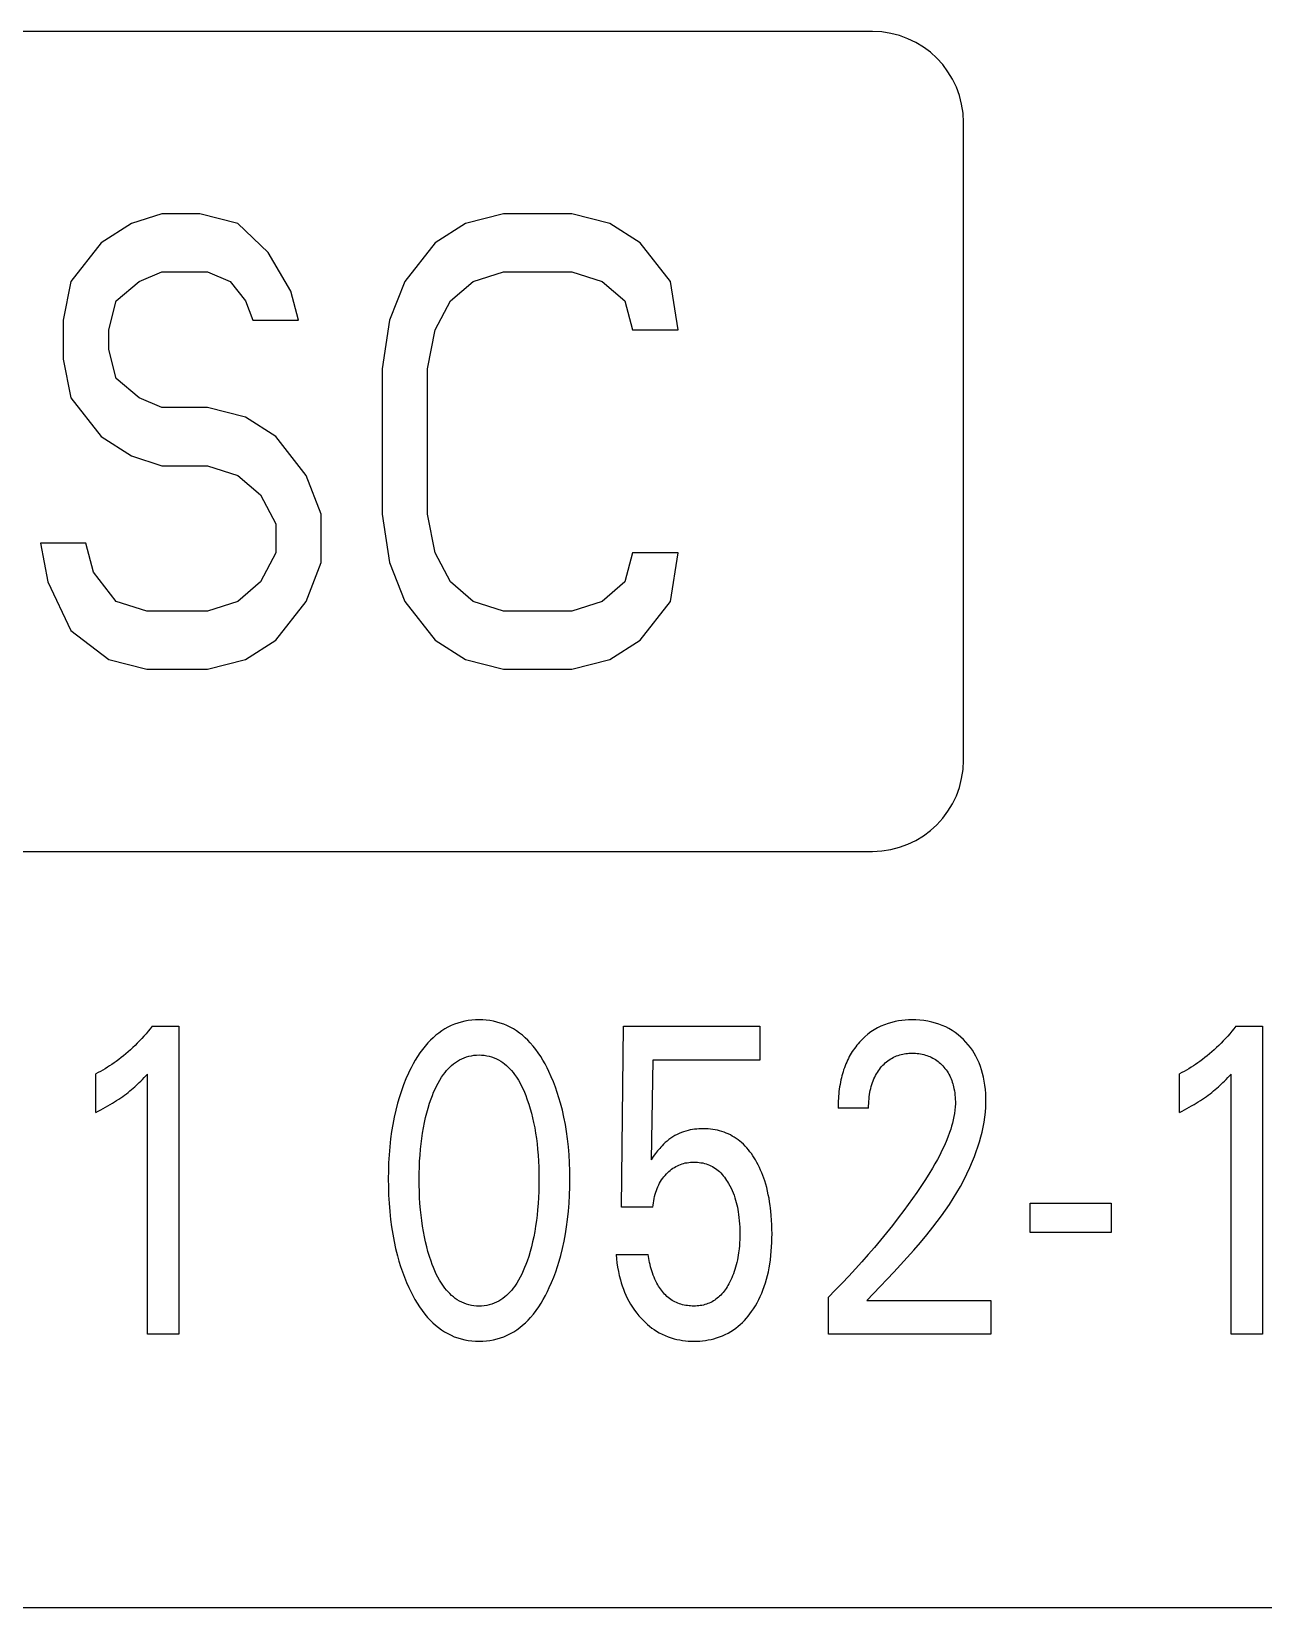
# Model space of a CAD drawing. Extents: x 0 to 420, y 0 to 297.
# Drawn here: x 186.53 to 193.29, y 186.17 to 194.82 of the extents above; entities that cross this region are included whole.
import ezdxf

# ---------------------------------------------------------------- set-up
doc = ezdxf.new("R2010")
doc.units = 0
doc.header["$LTSCALE"] = 23.1
doc.layers.add('10000_FRONT', color=7, linetype='CONTINUOUS')

msp = doc.modelspace()

# ---------------------------------------------------------------- linework, layer by layer
at = {"layer": '10000_FRONT', "color": 7, "linetype": 'CONTINUOUS'}
for p, q in [((191.1476, 194.8227), (183.6476, 194.8227)), ((191.6476, 190.8227), (191.6476, 194.3227)), ((187.0809, 193.7695), (186.9143, 193.6631)), ((187.2476, 193.8227), (187.0809, 193.7695)), ((187.4559, 193.8227), (187.2476, 193.8227)), ((187.6643, 193.7695), (187.4559, 193.8227)), ((187.8309, 193.6099), (187.6643, 193.7695)), ((188.9143, 193.7695), (188.7476, 193.6631)), ((189.1226, 193.8227), (188.9143, 193.7695)), ((189.4976, 193.8227), (189.1226, 193.8227)), ((189.7059, 193.7695), (189.4976, 193.8227)), ((189.8726, 193.6631), (189.7059, 193.7695)), ((186.9143, 193.6631), (186.7476, 193.4503)), ((187.9559, 193.3971), (187.8309, 193.6099)), ((188.7476, 193.6631), (188.5809, 193.4503)), ((190.0393, 193.4503), (189.8726, 193.6631)), ((187.1226, 193.4503), (187.2476, 193.5035)), ((187.2476, 193.5035), (187.4976, 193.5035)), ((187.4976, 193.5035), (187.6226, 193.4503)), ((188.9559, 193.4503), (189.1226, 193.5035)), ((189.1226, 193.5035), (189.4976, 193.5035)), ((189.4976, 193.5035), (189.6643, 193.4503)), ((186.7476, 193.4503), (186.7059, 193.2376)), ((186.9976, 193.3439), (187.1226, 193.4503)), ((187.6226, 193.4503), (187.7059, 193.3439)), ((188.5809, 193.4503), (188.4976, 193.2376)), ((188.8309, 193.3439), (188.9559, 193.4503)), ((189.6643, 193.4503), (189.7893, 193.3439)), ((190.0809, 193.1844), (190.0393, 193.4503)), ((186.9559, 193.1844), (186.9976, 193.3439)), ((187.7059, 193.3439), (187.7476, 193.2376)), ((187.9976, 193.2376), (187.9559, 193.3971)), ((188.7476, 193.1844), (188.8309, 193.3439)), ((189.7893, 193.3439), (189.8309, 193.1844)), ((186.7059, 193.2376), (186.7059, 193.0248)), ((186.9559, 193.078), (186.9559, 193.1844)), ((187.7476, 193.2376), (187.9976, 193.2376)), ((188.4976, 193.2376), (188.4559, 192.9716)), ((188.7059, 192.9716), (188.7476, 193.1844)), ((189.8309, 193.1844), (190.0809, 193.1844)), ((186.9976, 192.9184), (186.9559, 193.078)), ((186.7059, 193.0248), (186.7476, 192.812)), ((187.1226, 192.812), (186.9976, 192.9184)), ((188.4559, 192.9716), (188.4559, 192.1737)), ((188.7059, 192.1737), (188.7059, 192.9716)), ((186.7476, 192.812), (186.9143, 192.5993)), ((187.2476, 192.7588), (187.1226, 192.812)), ((187.4976, 192.7588), (187.2476, 192.7588)), ((187.7059, 192.7056), (187.4976, 192.7588)), ((187.8726, 192.5993), (187.7059, 192.7056)), ((186.9143, 192.5993), (187.0809, 192.4929)), ((188.0393, 192.3865), (187.8726, 192.5993)), ((187.0809, 192.4929), (187.2476, 192.4397)), ((187.2476, 192.4397), (187.4976, 192.4397)), ((187.4976, 192.4397), (187.6643, 192.3865)), ((187.6643, 192.3865), (187.7893, 192.2801)), ((188.1226, 192.1737), (188.0393, 192.3865)), ((187.7893, 192.2801), (187.8726, 192.1205)), ((187.8726, 192.1205), (187.8726, 191.961)), ((188.1226, 191.9078), (188.1226, 192.1737)), ((188.4559, 192.1737), (188.4976, 191.9078)), ((188.7476, 191.961), (188.7059, 192.1737)), ((186.5809, 192.0142), (186.6226, 191.8014)), ((186.8309, 192.0142), (186.5809, 192.0142)), ((186.8726, 191.8546), (186.8309, 192.0142)), ((187.8726, 191.961), (187.7893, 191.8014)), ((188.8309, 191.8014), (188.7476, 191.961)), ((189.8309, 191.961), (189.7893, 191.8014)), ((190.0809, 191.961), (189.8309, 191.961)), ((190.0393, 191.695), (190.0809, 191.961)), ((188.0393, 191.695), (188.1226, 191.9078)), ((188.4976, 191.9078), (188.5809, 191.695)), ((186.6226, 191.8014), (186.7476, 191.5354)), ((186.9976, 191.695), (186.8726, 191.8546)), ((187.7893, 191.8014), (187.6643, 191.695)), ((188.9559, 191.695), (188.8309, 191.8014)), ((189.7893, 191.8014), (189.6643, 191.695)), ((187.1643, 191.6418), (186.9976, 191.695)), ((187.6643, 191.695), (187.4976, 191.6418)), ((187.8726, 191.4822), (188.0393, 191.695)), ((188.5809, 191.695), (188.7476, 191.4822)), ((189.1226, 191.6418), (188.9559, 191.695)), ((189.6643, 191.695), (189.4976, 191.6418)), ((189.8726, 191.4822), (190.0393, 191.695)), ((187.4976, 191.6418), (187.1643, 191.6418)), ((189.4976, 191.6418), (189.1226, 191.6418)), ((186.7476, 191.5354), (186.9559, 191.3759)), ((187.7059, 191.3759), (187.8726, 191.4822)), ((188.7476, 191.4822), (188.9143, 191.3759)), ((189.7059, 191.3759), (189.8726, 191.4822)), ((186.9559, 191.3759), (187.1643, 191.3227)), ((187.4976, 191.3227), (187.7059, 191.3759)), ((188.9143, 191.3759), (189.1226, 191.3227)), ((189.4976, 191.3227), (189.7059, 191.3759)), ((187.1643, 191.3227), (187.4976, 191.3227)), ((189.1226, 191.3227), (189.4976, 191.3227)), ((183.6476, 190.3227), (191.1476, 190.3227)), ((187.1838, 189.3492), (187.1725, 189.3355)), ((187.1948, 189.363), (187.1838, 189.3492)), ((187.1948, 189.363), (187.3413, 189.363)), ((187.3413, 189.363), (187.3413, 187.6727)), ((188.8178, 189.3576), (188.8003, 189.3479)), ((188.8357, 189.3664), (188.8178, 189.3576)), ((188.8538, 189.3739), (188.8357, 189.3664)), ((188.8723, 189.3804), (188.8538, 189.3739)), ((188.8911, 189.3858), (188.8723, 189.3804)), ((188.9102, 189.3902), (188.8911, 189.3858)), ((188.9296, 189.3936), (188.9102, 189.3902)), ((188.9492, 189.396), (188.9296, 189.3936)), ((188.9689, 189.3975), (188.9492, 189.396)), ((188.9886, 189.398), (188.9689, 189.3975)), ((189.0084, 189.3975), (188.9886, 189.398)), ((189.0281, 189.3961), (189.0084, 189.3975)), ((189.0477, 189.3936), (189.0281, 189.3961)), ((189.0672, 189.3902), (189.0477, 189.3936)), ((189.0864, 189.3858), (189.0672, 189.3902)), ((189.1053, 189.3804), (189.0864, 189.3858)), ((189.1238, 189.3739), (189.1053, 189.3804)), ((189.1419, 189.3664), (189.1238, 189.3739)), ((189.1599, 189.3576), (189.1419, 189.3664)), ((189.1773, 189.3479), (189.1599, 189.3576)), ((189.7697, 188.3691), (189.7807, 189.363)), ((189.7807, 189.363), (190.5288, 189.363)), ((190.5288, 189.363), (190.5288, 189.1775)), ((191.1754, 189.3538), (191.1572, 189.3434)), ((191.1942, 189.3631), (191.1754, 189.3538)), ((191.2135, 189.3713), (191.1942, 189.3631)), ((191.2332, 189.3784), (191.2135, 189.3713)), ((191.2533, 189.3843), (191.2332, 189.3784)), ((191.2716, 189.3886), (191.2533, 189.3843)), ((191.29, 189.3921), (191.2716, 189.3886)), ((191.3086, 189.3947), (191.29, 189.3921)), ((191.3272, 189.3965), (191.3086, 189.3947)), ((191.346, 189.3976), (191.3272, 189.3965)), ((191.3648, 189.398), (191.346, 189.3976)), ((191.3867, 189.3976), (191.3648, 189.398)), ((191.4086, 189.3962), (191.3867, 189.3976)), ((191.4304, 189.3939), (191.4086, 189.3962)), ((191.4521, 189.3904), (191.4304, 189.3939)), ((191.4735, 189.3859), (191.4521, 189.3904)), ((191.4931, 189.3807), (191.4735, 189.3859)), ((191.5124, 189.3745), (191.4931, 189.3807)), ((191.5313, 189.3673), (191.5124, 189.3745)), ((191.5498, 189.3591), (191.5313, 189.3673)), ((191.5678, 189.3498), (191.5498, 189.3591)), ((191.5851, 189.3396), (191.5678, 189.3498)), ((193.1319, 189.3492), (193.1207, 189.3355)), ((193.143, 189.363), (193.1319, 189.3492)), ((193.143, 189.363), (193.2895, 189.363)), ((193.2895, 189.363), (193.2895, 187.6727)), ((187.1128, 189.2699), (187.1002, 189.2574)), ((187.1252, 189.2826), (187.1128, 189.2699)), ((187.1374, 189.2955), (187.1252, 189.2826)), ((187.1493, 189.3087), (187.1374, 189.2955)), ((187.161, 189.322), (187.1493, 189.3087)), ((187.1725, 189.3355), (187.161, 189.322)), ((188.7078, 189.2716), (188.6922, 189.2538)), ((188.7217, 189.2861), (188.7078, 189.2716)), ((188.7362, 189.2999), (188.7217, 189.2861)), ((188.7514, 189.3131), (188.7362, 189.2999)), ((188.7671, 189.3255), (188.7514, 189.3131)), ((188.7834, 189.3371), (188.7671, 189.3255)), ((188.8003, 189.3479), (188.7834, 189.3371)), ((189.1942, 189.3372), (189.1773, 189.3479)), ((189.2105, 189.3255), (189.1942, 189.3372)), ((189.2263, 189.3131), (189.2105, 189.3255)), ((189.2414, 189.2999), (189.2263, 189.3131)), ((189.2559, 189.2861), (189.2414, 189.2999)), ((189.2698, 189.2716), (189.2559, 189.2861)), ((189.2854, 189.2538), (189.2698, 189.2716)), ((191.0693, 189.267), (191.0624, 189.2587)), ((191.0763, 189.2751), (191.0693, 189.267)), ((191.0835, 189.2829), (191.0763, 189.2751)), ((191.0909, 189.2905), (191.0835, 189.2829)), ((191.1063, 189.3052), (191.0909, 189.2905)), ((191.1225, 189.3189), (191.1063, 189.3052)), ((191.1395, 189.3317), (191.1225, 189.3189)), ((191.1572, 189.3434), (191.1395, 189.3317)), ((191.6017, 189.3284), (191.5851, 189.3396)), ((191.6177, 189.3163), (191.6017, 189.3284)), ((191.6331, 189.3033), (191.6177, 189.3163)), ((191.6477, 189.2895), (191.6331, 189.3033)), ((191.6609, 189.2757), (191.6477, 189.2895)), ((191.6734, 189.2613), (191.6609, 189.2757)), ((193.061, 189.2699), (193.0484, 189.2574)), ((193.0734, 189.2826), (193.061, 189.2699)), ((193.0855, 189.2955), (193.0734, 189.2826)), ((193.0975, 189.3087), (193.0855, 189.2955)), ((193.1092, 189.322), (193.0975, 189.3087)), ((193.1207, 189.3355), (193.1092, 189.322)), ((187.0106, 189.1803), (186.997, 189.1703)), ((187.024, 189.1906), (187.0106, 189.1803)), ((187.0372, 189.2012), (187.024, 189.1906)), ((187.0502, 189.212), (187.0372, 189.2012)), ((187.063, 189.223), (187.0502, 189.212)), ((187.0756, 189.2342), (187.063, 189.223)), ((187.088, 189.2457), (187.0756, 189.2342)), ((187.1002, 189.2574), (187.088, 189.2457)), ((188.6381, 189.1764), (188.6264, 189.1558)), ((188.6505, 189.1965), (188.6381, 189.1764)), ((188.6636, 189.2162), (188.6505, 189.1965)), ((188.6775, 189.2353), (188.6636, 189.2162)), ((188.6922, 189.2538), (188.6775, 189.2353)), ((188.8699, 189.1719), (188.8813, 189.1786)), ((188.8813, 189.1786), (188.8937, 189.1848)), ((188.8937, 189.1848), (188.9065, 189.1902)), ((188.9065, 189.1902), (188.9196, 189.1947)), ((188.9196, 189.1947), (188.9331, 189.1985)), ((188.9331, 189.1985), (188.9468, 189.2014)), ((188.9468, 189.2014), (188.9606, 189.2035)), ((188.9606, 189.2035), (188.9746, 189.2048)), ((188.9746, 189.2048), (188.9886, 189.2052)), ((188.9886, 189.2052), (189.0026, 189.2048)), ((189.0026, 189.2048), (189.0166, 189.2035)), ((189.0166, 189.2035), (189.0305, 189.2014)), ((189.0305, 189.2014), (189.0441, 189.1985)), ((189.0441, 189.1985), (189.0576, 189.1947)), ((189.0576, 189.1947), (189.0707, 189.1902)), ((189.0707, 189.1902), (189.0835, 189.1848)), ((189.0835, 189.1848), (189.0959, 189.1786)), ((189.0959, 189.1786), (189.1073, 189.1719)), ((189.3001, 189.2353), (189.2854, 189.2538)), ((189.3139, 189.2162), (189.3001, 189.2353)), ((189.3269, 189.1965), (189.3139, 189.2162)), ((189.3393, 189.1764), (189.3269, 189.1965)), ((189.3509, 189.1558), (189.3393, 189.1764)), ((189.9427, 189.1775), (189.9327, 188.6305)), ((190.5288, 189.1775), (189.9427, 189.1775)), ((191.0112, 189.1771), (191.0064, 189.1666)), ((191.016, 189.1867), (191.0112, 189.1771)), ((191.0209, 189.1962), (191.016, 189.1867)), ((191.0262, 189.2055), (191.0209, 189.1962)), ((191.0316, 189.2148), (191.0262, 189.2055)), ((191.0373, 189.2239), (191.0316, 189.2148)), ((191.0433, 189.2328), (191.0373, 189.2239)), ((191.0494, 189.2416), (191.0433, 189.2328)), ((191.0558, 189.2502), (191.0494, 189.2416)), ((191.0624, 189.2587), (191.0558, 189.2502)), ((191.2327, 189.1735), (191.2404, 189.179)), ((191.2404, 189.179), (191.2481, 189.1839)), ((191.2481, 189.1839), (191.256, 189.1885)), ((191.256, 189.1885), (191.264, 189.1927)), ((191.264, 189.1927), (191.2723, 189.1965)), ((191.2723, 189.1965), (191.2807, 189.2)), ((191.2807, 189.2), (191.2893, 189.2031)), ((191.2893, 189.2031), (191.298, 189.2059)), ((191.298, 189.2059), (191.3061, 189.208)), ((191.3061, 189.208), (191.3144, 189.2099)), ((191.3144, 189.2099), (191.3227, 189.2114)), ((191.3227, 189.2114), (191.331, 189.2127)), ((191.331, 189.2127), (191.3394, 189.2136)), ((191.3394, 189.2136), (191.3478, 189.2143)), ((191.3478, 189.2143), (191.3563, 189.2147)), ((191.3563, 189.2147), (191.3648, 189.2148)), ((191.3648, 189.2148), (191.3742, 189.2147)), ((191.3742, 189.2147), (191.3835, 189.2143)), ((191.3835, 189.2143), (191.3929, 189.2136)), ((191.3929, 189.2136), (191.4022, 189.2125)), ((191.4022, 189.2125), (191.4115, 189.2111)), ((191.4115, 189.2111), (191.4207, 189.2093)), ((191.4207, 189.2093), (191.4299, 189.2072)), ((191.4299, 189.2072), (191.4382, 189.2049)), ((191.4382, 189.2049), (191.4465, 189.2023)), ((191.4465, 189.2023), (191.4547, 189.1993)), ((191.4547, 189.1993), (191.4628, 189.1961)), ((191.4628, 189.1961), (191.4707, 189.1925)), ((191.4707, 189.1925), (191.4785, 189.1886)), ((191.4785, 189.1886), (191.486, 189.1843)), ((191.486, 189.1843), (191.4934, 189.1797)), ((191.4934, 189.1797), (191.5006, 189.1748)), ((191.6852, 189.2463), (191.6734, 189.2613)), ((191.6963, 189.2307), (191.6852, 189.2463)), ((191.7065, 189.2146), (191.6963, 189.2307)), ((191.7159, 189.198), (191.7065, 189.2146)), ((191.7249, 189.1799), (191.7159, 189.198)), ((191.733, 189.1613), (191.7249, 189.1799)), ((192.9588, 189.1803), (192.9452, 189.1703)), ((192.9721, 189.1906), (192.9588, 189.1803)), ((192.9853, 189.2012), (192.9721, 189.1906)), ((192.9983, 189.212), (192.9853, 189.2012)), ((193.0111, 189.223), (192.9983, 189.212)), ((193.0237, 189.2342), (193.0111, 189.223)), ((193.0361, 189.2457), (193.0237, 189.2342)), ((193.0484, 189.2574), (193.0361, 189.2457)), ((186.8983, 189.1083), (186.8853, 189.1016)), ((186.8853, 188.8895), (186.8853, 189.1016)), ((186.9111, 189.1153), (186.8983, 189.1083)), ((186.9238, 189.1225), (186.9111, 189.1153)), ((186.9363, 189.13), (186.9238, 189.1225)), ((186.9488, 189.1376), (186.9363, 189.13)), ((186.961, 189.1455), (186.9488, 189.1376)), ((186.9732, 189.1535), (186.961, 189.1455)), ((186.9852, 189.1618), (186.9732, 189.1535)), ((186.997, 189.1703), (186.9852, 189.1618)), ((187.1499, 189.0807), (187.1591, 189.0905)), ((187.1591, 189.0905), (187.1683, 189.1004)), ((187.1683, 187.6727), (187.1683, 189.1004)), ((188.6014, 189.1061), (188.5872, 189.074)), ((188.6049, 189.1136), (188.6014, 189.1061)), ((188.6154, 189.1349), (188.6049, 189.1136)), ((188.6264, 189.1558), (188.6154, 189.1349)), ((188.7829, 189.0832), (188.7937, 189.0986)), ((188.7937, 189.0986), (188.8018, 189.1092)), ((188.8018, 189.1092), (188.8103, 189.1195)), ((188.8103, 189.1195), (188.8192, 189.1294)), ((188.8192, 189.1294), (188.8285, 189.139)), ((188.8285, 189.139), (188.8382, 189.148)), ((188.8382, 189.148), (188.8483, 189.1566)), ((188.8483, 189.1566), (188.8589, 189.1645)), ((188.8589, 189.1645), (188.8699, 189.1719)), ((189.1073, 189.1719), (189.1183, 189.1645)), ((189.1183, 189.1645), (189.1289, 189.1566)), ((189.1289, 189.1566), (189.139, 189.148)), ((189.139, 189.148), (189.1487, 189.139)), ((189.1487, 189.139), (189.1581, 189.1294)), ((189.1581, 189.1294), (189.167, 189.1195)), ((189.167, 189.1195), (189.1755, 189.1092)), ((189.1755, 189.1092), (189.1835, 189.0986)), ((189.1835, 189.0986), (189.1943, 189.0832)), ((189.3619, 189.1348), (189.3509, 189.1558)), ((189.3723, 189.1136), (189.3619, 189.1348)), ((189.385, 189.0857), (189.3723, 189.1136)), ((190.9799, 189.0904), (190.9771, 189.0792)), ((190.9829, 189.1016), (190.9799, 189.0904)), ((190.9862, 189.1127), (190.9829, 189.1016)), ((190.9897, 189.1236), (190.9862, 189.1127)), ((190.9935, 189.1345), (190.9897, 189.1236)), ((190.9975, 189.1453), (190.9935, 189.1345)), ((191.0018, 189.156), (190.9975, 189.1453)), ((191.0064, 189.1666), (191.0018, 189.156)), ((191.16, 189.0829), (191.1645, 189.0919)), ((191.1645, 189.0919), (191.1694, 189.1008)), ((191.1694, 189.1008), (191.1746, 189.1094)), ((191.1746, 189.1094), (191.1801, 189.1179)), ((191.1801, 189.1179), (191.186, 189.1261)), ((191.186, 189.1261), (191.1922, 189.1341)), ((191.1922, 189.1341), (191.1982, 189.1414)), ((191.1982, 189.1414), (191.2046, 189.1484)), ((191.2046, 189.1484), (191.2112, 189.1551)), ((191.2112, 189.1551), (191.2181, 189.1615)), ((191.2181, 189.1615), (191.2253, 189.1677)), ((191.2253, 189.1677), (191.2327, 189.1735)), ((191.5006, 189.1748), (191.5076, 189.1696)), ((191.5076, 189.1696), (191.5143, 189.1642)), ((191.5143, 189.1642), (191.5209, 189.1584)), ((191.5209, 189.1584), (191.5272, 189.1524)), ((191.5272, 189.1524), (191.5332, 189.1462)), ((191.5332, 189.1462), (191.5397, 189.1389)), ((191.5397, 189.1389), (191.5459, 189.1314)), ((191.5459, 189.1314), (191.5518, 189.1236)), ((191.5518, 189.1236), (191.5573, 189.1156)), ((191.5573, 189.1156), (191.5625, 189.1074)), ((191.5625, 189.1074), (191.5674, 189.099)), ((191.5674, 189.099), (191.5719, 189.0903)), ((191.5719, 189.0903), (191.5758, 189.082)), ((191.7402, 189.1424), (191.733, 189.1613)), ((191.7465, 189.1231), (191.7402, 189.1424)), ((191.752, 189.1036), (191.7465, 189.1231)), ((191.7568, 189.0839), (191.752, 189.1036)), ((192.8464, 189.1083), (192.8335, 189.1016)), ((192.8335, 188.8895), (192.8335, 189.1016)), ((192.8593, 189.1153), (192.8464, 189.1083)), ((192.8719, 189.1225), (192.8593, 189.1153)), ((192.8845, 189.13), (192.8719, 189.1225)), ((192.8969, 189.1376), (192.8845, 189.13)), ((192.9092, 189.1455), (192.8969, 189.1376)), ((192.9213, 189.1535), (192.9092, 189.1455)), ((192.9333, 189.1618), (192.9213, 189.1535)), ((192.9452, 189.1703), (192.9333, 189.1618)), ((193.098, 189.0807), (193.1072, 189.0905)), ((193.1072, 189.0905), (193.1164, 189.1004)), ((193.1164, 187.6727), (193.1164, 189.1004)), ((187.0623, 188.9999), (187.0718, 189.0075)), ((187.0718, 189.0075), (187.0812, 189.0153)), ((187.0812, 189.0153), (187.0904, 189.0233)), ((187.0904, 189.0233), (187.0986, 189.0305)), ((187.0986, 189.0305), (187.1066, 189.0378)), ((187.1066, 189.0378), (187.1146, 189.0452)), ((187.1146, 189.0452), (187.1233, 189.0537)), ((187.1233, 189.0537), (187.132, 189.0622)), ((187.132, 189.0622), (187.1405, 189.0709)), ((187.1405, 189.0709), (187.1499, 189.0807)), ((188.5621, 189.0083), (188.5512, 188.9749)), ((188.5741, 189.0413), (188.5621, 189.0083)), ((188.5872, 189.074), (188.5741, 189.0413)), ((188.7394, 189.0004), (188.7469, 189.0175)), ((188.7469, 189.0175), (188.7549, 189.0345)), ((188.7549, 189.0345), (188.7636, 189.0511)), ((188.7636, 189.0511), (188.7729, 189.0673)), ((188.7729, 189.0673), (188.7829, 189.0832)), ((189.1943, 189.0832), (189.2043, 189.0673)), ((189.2043, 189.0673), (189.2136, 189.0511)), ((189.2136, 189.0511), (189.2223, 189.0345)), ((189.2223, 189.0345), (189.2303, 189.0175)), ((189.2303, 189.0175), (189.2378, 189.0004)), ((189.3968, 189.0574), (189.385, 189.0857)), ((189.4078, 189.0287), (189.3968, 189.0574)), ((189.418, 188.9998), (189.4078, 189.0287)), ((190.9641, 189.0047), (190.9627, 188.9917)), ((190.9657, 189.0177), (190.9641, 189.0047)), ((190.9676, 189.0307), (190.9657, 189.0177)), ((190.9697, 189.0437), (190.9676, 189.0307)), ((190.9721, 189.0566), (190.9697, 189.0437)), ((190.9745, 189.0679), (190.9721, 189.0566)), ((190.9771, 189.0792), (190.9745, 189.0679)), ((191.134, 189.0002), (191.1361, 189.011)), ((191.1361, 189.011), (191.1385, 189.0218)), ((191.1385, 189.0218), (191.1412, 189.0324)), ((191.1412, 189.0324), (191.1443, 189.0429)), ((191.1443, 189.0429), (191.1478, 189.0533)), ((191.1478, 189.0533), (191.1516, 189.0636)), ((191.1516, 189.0636), (191.1558, 189.0737)), ((191.1558, 189.0737), (191.16, 189.0829)), ((191.5758, 189.082), (191.5794, 189.0736)), ((191.5794, 189.0736), (191.5827, 189.0651)), ((191.5827, 189.0651), (191.5857, 189.0564)), ((191.5857, 189.0564), (191.5884, 189.0476)), ((191.5884, 189.0476), (191.5909, 189.0388)), ((191.5909, 189.0388), (191.5931, 189.0298)), ((191.5931, 189.0298), (191.5951, 189.0209)), ((191.5951, 189.0209), (191.5973, 189.0091)), ((191.5973, 189.0091), (191.5992, 188.9973)), ((191.7612, 189.0614), (191.7568, 189.0839)), ((191.7648, 189.0388), (191.7612, 189.0614)), ((191.7675, 189.016), (191.7648, 189.0388)), ((191.7693, 188.9932), (191.7675, 189.016)), ((193.0104, 188.9999), (193.0199, 189.0075)), ((193.0199, 189.0075), (193.0293, 189.0153)), ((193.0293, 189.0153), (193.0386, 189.0233)), ((193.0386, 189.0233), (193.0467, 189.0305)), ((193.0467, 189.0305), (193.0548, 189.0378)), ((193.0548, 189.0378), (193.0627, 189.0452)), ((193.0627, 189.0452), (193.0715, 189.0537)), ((193.0715, 189.0537), (193.0801, 189.0622)), ((193.0801, 189.0622), (193.0886, 189.0709)), ((193.0886, 189.0709), (193.098, 189.0807)), ((186.9253, 188.9108), (186.9385, 188.9182)), ((186.9385, 188.9182), (186.9517, 188.9257)), ((186.9517, 188.9257), (186.9647, 188.9333)), ((186.9647, 188.9333), (186.9763, 188.9403)), ((186.9763, 188.9403), (186.9879, 188.9475)), ((186.9879, 188.9475), (186.9994, 188.9549)), ((186.9994, 188.9549), (187.0107, 188.9624)), ((187.0107, 188.9624), (187.0219, 188.97)), ((187.0219, 188.97), (187.0331, 188.9779)), ((187.0331, 188.9779), (187.0429, 188.9851)), ((187.0429, 188.9851), (187.0527, 188.9924)), ((187.0527, 188.9924), (187.0623, 188.9999)), ((188.5414, 188.9412), (188.5314, 188.9025)), ((188.5512, 188.9749), (188.5414, 188.9412)), ((188.709, 188.914), (188.717, 188.9399)), ((188.717, 188.9399), (188.7258, 188.9654)), ((188.7258, 188.9654), (188.7324, 188.983)), ((188.7324, 188.983), (188.7394, 189.0004)), ((189.2378, 189.0004), (189.2448, 188.983)), ((189.2448, 188.983), (189.2514, 188.9654)), ((189.2514, 188.9654), (189.2535, 188.9596)), ((189.2535, 188.9596), (189.2617, 188.9351)), ((189.2617, 188.9351), (189.2693, 188.9105)), ((189.4273, 188.9706), (189.418, 188.9998)), ((189.4359, 188.9412), (189.4273, 188.9706)), ((189.4459, 188.9025), (189.4359, 188.9412)), ((190.9592, 188.9266), (190.9591, 188.9136)), ((190.9595, 188.9395), (190.9592, 188.9266)), ((190.96, 188.9526), (190.9595, 188.9395)), ((190.9607, 188.9656), (190.96, 188.9526)), ((190.9616, 188.9786), (190.9607, 188.9656)), ((190.9627, 188.9917), (190.9616, 188.9786)), ((191.1267, 188.9136), (191.1268, 188.926)), ((191.1268, 188.926), (191.1272, 188.9383)), ((191.1272, 188.9383), (191.1279, 188.9508)), ((191.1279, 188.9508), (191.1289, 188.9632)), ((191.1289, 188.9632), (191.1303, 188.9756)), ((191.1303, 188.9756), (191.1319, 188.9879)), ((191.1319, 188.9879), (191.134, 189.0002)), ((191.5992, 188.9973), (191.6007, 188.9854)), ((191.6021, 188.9199), (191.6005, 188.9021)), ((191.6007, 188.9854), (191.6018, 188.9735)), ((191.6018, 188.9735), (191.6025, 188.9616)), ((191.6028, 188.9377), (191.6021, 188.9199)), ((191.6025, 188.9616), (191.6029, 188.9497)), ((191.6029, 188.9497), (191.6028, 188.9377)), ((191.7676, 188.892), (191.7695, 188.9196)), ((191.7702, 188.9703), (191.7693, 188.9932)), ((191.7695, 188.9196), (191.7704, 188.9474)), ((191.7704, 188.9474), (191.7702, 188.9703)), ((192.8735, 188.9108), (192.8867, 188.9182)), ((192.8867, 188.9182), (192.8998, 188.9257)), ((192.8998, 188.9257), (192.9128, 188.9333)), ((192.9128, 188.9333), (192.9245, 188.9403)), ((192.9245, 188.9403), (192.936, 188.9475)), ((192.936, 188.9475), (192.9475, 188.9549)), ((192.9475, 188.9549), (192.9589, 188.9624)), ((192.9589, 188.9624), (192.9701, 188.97)), ((192.9701, 188.97), (192.9812, 188.9779)), ((192.9812, 188.9779), (192.9911, 188.9851)), ((192.9911, 188.9851), (193.0008, 188.9924)), ((193.0008, 188.9924), (193.0104, 188.9999)), ((186.8853, 188.8895), (186.8987, 188.8965)), ((186.8987, 188.8965), (186.9121, 188.9036)), ((186.9121, 188.9036), (186.9253, 188.9108)), ((188.5226, 188.8635), (188.515, 188.8243)), ((188.5314, 188.9025), (188.5226, 188.8635)), ((188.6834, 188.8062), (188.6892, 188.8355)), ((188.6892, 188.8355), (188.6951, 188.8618)), ((188.6951, 188.8618), (188.7017, 188.888)), ((188.7017, 188.888), (188.709, 188.914)), ((189.2693, 188.9105), (189.2762, 188.8856)), ((189.2762, 188.8856), (189.2824, 188.8606)), ((189.2824, 188.8606), (189.288, 188.8355)), ((189.288, 188.8355), (189.2938, 188.8062)), ((189.4546, 188.8635), (189.4459, 188.9025)), ((189.4622, 188.8243), (189.4546, 188.8635)), ((191.1267, 188.9136), (190.9591, 188.9136)), ((191.5873, 188.8316), (191.5825, 188.8143)), ((191.5915, 188.8491), (191.5873, 188.8316)), ((191.5952, 188.8667), (191.5915, 188.8491)), ((191.5982, 188.8843), (191.5952, 188.8667)), ((191.6005, 188.9021), (191.5982, 188.8843)), ((191.7555, 188.8094), (191.7605, 188.8368)), ((191.7605, 188.8368), (191.7645, 188.8643)), ((191.7645, 188.8643), (191.7676, 188.892)), ((192.8335, 188.8895), (192.8469, 188.8965)), ((192.8469, 188.8965), (192.8602, 188.9036)), ((192.8602, 188.9036), (192.8735, 188.9108)), ((188.5032, 188.7452), (188.4985, 188.7015)), ((188.5086, 188.7848), (188.5032, 188.7452)), ((188.515, 188.8243), (188.5086, 188.7848)), ((188.6703, 188.7177), (188.674, 188.7473)), ((188.674, 188.7473), (188.6783, 188.7768)), ((188.6783, 188.7768), (188.6834, 188.8062)), ((189.2938, 188.8062), (189.2989, 188.7768)), ((189.2989, 188.7768), (189.3032, 188.7473)), ((189.3032, 188.7473), (189.3069, 188.7177)), ((189.4686, 188.7848), (189.4622, 188.8243)), ((189.474, 188.7452), (189.4686, 188.7848)), ((189.4788, 188.7015), (189.474, 188.7452)), ((190.0416, 188.7484), (190.031, 188.7407)), ((190.0525, 188.7557), (190.0416, 188.7484)), ((190.0638, 188.7624), (190.0525, 188.7557)), ((190.0753, 188.7685), (190.0638, 188.7624)), ((190.0871, 188.7741), (190.0753, 188.7685)), ((190.0992, 188.7791), (190.0871, 188.7741)), ((190.1114, 188.7836), (190.0992, 188.7791)), ((190.1239, 188.7875), (190.1114, 188.7836)), ((190.1364, 188.7909), (190.1239, 188.7875)), ((190.1481, 188.7935), (190.1364, 188.7909)), ((190.1598, 188.7957), (190.1481, 188.7935)), ((190.1716, 188.7974), (190.1598, 188.7957)), ((190.1834, 188.7987), (190.1716, 188.7974)), ((190.1953, 188.7997), (190.1834, 188.7987)), ((190.2073, 188.8002), (190.1953, 188.7997)), ((190.2193, 188.8004), (190.2073, 188.8002)), ((190.2322, 188.8002), (190.2193, 188.8004)), ((190.2452, 188.7995), (190.2322, 188.8002)), ((190.2581, 188.7984), (190.2452, 188.7995)), ((190.271, 188.7968), (190.2581, 188.7984)), ((190.2838, 188.7947), (190.271, 188.7968)), ((190.2965, 188.7922), (190.2838, 188.7947)), ((190.309, 188.7891), (190.2965, 188.7922)), ((190.3215, 188.7855), (190.309, 188.7891)), ((190.3337, 188.7814), (190.3215, 188.7855)), ((190.3453, 188.7769), (190.3337, 188.7814)), ((190.3567, 188.7719), (190.3453, 188.7769)), ((190.3678, 188.7664), (190.3567, 188.7719)), ((190.3787, 188.7604), (190.3678, 188.7664)), ((190.3894, 188.754), (190.3787, 188.7604)), ((190.3998, 188.7472), (190.3894, 188.754)), ((190.4099, 188.74), (190.3998, 188.7472)), ((191.5621, 188.7545), (191.5519, 188.7294)), ((191.5715, 188.78), (191.5621, 188.7545)), ((191.5772, 188.7971), (191.5715, 188.78)), ((191.5825, 188.8143), (191.5772, 188.7971)), ((191.7352, 188.7282), (191.7428, 188.7551)), ((191.7428, 188.7551), (191.7496, 188.7822)), ((191.7496, 188.7822), (191.7555, 188.8094)), ((188.4949, 188.6576), (188.4924, 188.6137)), ((188.4985, 188.7015), (188.4949, 188.6576)), ((188.6645, 188.6552), (188.6672, 188.6881)), ((188.6672, 188.6881), (188.6703, 188.7177)), ((189.3069, 188.7177), (189.31, 188.6881)), ((189.31, 188.6881), (189.3127, 188.6552)), ((189.4823, 188.6576), (189.4788, 188.7015)), ((189.4848, 188.6137), (189.4823, 188.6576)), ((189.9574, 188.664), (189.9449, 188.6474)), ((189.9686, 188.6782), (189.9574, 188.664)), ((189.9803, 188.6921), (189.9686, 188.6782)), ((189.9871, 188.6998), (189.9803, 188.6921)), ((189.9941, 188.7074), (189.9871, 188.6998)), ((190.0013, 188.7148), (189.9941, 188.7074)), ((190.0108, 188.7239), (190.0013, 188.7148)), ((190.0207, 188.7325), (190.0108, 188.7239)), ((190.031, 188.7407), (190.0207, 188.7325)), ((190.4198, 188.7324), (190.4099, 188.74)), ((190.4293, 188.7243), (190.4198, 188.7324)), ((190.4393, 188.7151), (190.4293, 188.7243)), ((190.4489, 188.7055), (190.4393, 188.7151)), ((190.4582, 188.6955), (190.4489, 188.7055)), ((190.467, 188.6852), (190.4582, 188.6955)), ((190.4755, 188.6745), (190.467, 188.6852)), ((190.4836, 188.6636), (190.4755, 188.6745)), ((190.4914, 188.6524), (190.4836, 188.6636)), ((191.5293, 188.6801), (191.5171, 188.6559)), ((191.5409, 188.7046), (191.5293, 188.6801)), ((191.5519, 188.7294), (191.5409, 188.7046)), ((191.7081, 188.6488), (191.7178, 188.675)), ((191.7178, 188.675), (191.7269, 188.7015)), ((191.7269, 188.7015), (191.7352, 188.7282)), ((188.4924, 188.6137), (188.491, 188.5697)), ((188.6602, 188.5563), (188.661, 188.5893)), ((188.661, 188.5893), (188.6624, 188.6222)), ((188.6624, 188.6222), (188.6645, 188.6552)), ((189.3127, 188.6552), (189.3148, 188.6222)), ((189.3148, 188.6222), (189.3162, 188.5893)), ((189.3162, 188.5893), (189.3171, 188.5563)), ((189.4862, 188.5697), (189.4848, 188.6137)), ((189.9449, 188.6474), (189.9327, 188.6305)), ((190.0305, 188.5655), (190.0378, 188.5717)), ((190.0378, 188.5717), (190.0452, 188.5776)), ((190.0452, 188.5776), (190.053, 188.5832)), ((190.053, 188.5832), (190.061, 188.5883)), ((190.061, 188.5883), (190.0689, 188.5929)), ((190.0689, 188.5929), (190.077, 188.5971)), ((190.077, 188.5971), (190.0854, 188.601)), ((190.0854, 188.601), (190.0939, 188.6044)), ((190.0939, 188.6044), (190.1025, 188.6074)), ((190.1025, 188.6074), (190.1113, 188.61)), ((190.1113, 188.61), (190.1206, 188.6123)), ((190.1206, 188.6123), (190.1299, 188.6141)), ((190.1299, 188.6141), (190.1394, 188.6155)), ((190.1394, 188.6155), (190.1489, 188.6165)), ((190.1489, 188.6165), (190.1584, 188.6171)), ((190.1584, 188.6171), (190.168, 188.6172)), ((190.168, 188.6172), (190.1777, 188.6171)), ((190.1777, 188.6171), (190.1874, 188.6165)), ((190.1874, 188.6165), (190.1971, 188.6155)), ((190.1971, 188.6155), (190.2067, 188.6141)), ((190.2067, 188.6141), (190.2162, 188.6123)), ((190.2162, 188.6123), (190.2256, 188.61)), ((190.2256, 188.61), (190.2349, 188.6073)), ((190.2349, 188.6073), (190.2441, 188.6041)), ((190.2441, 188.6041), (190.2528, 188.6006)), ((190.2528, 188.6006), (190.2613, 188.5966)), ((190.2613, 188.5966), (190.2696, 188.5922)), ((190.2696, 188.5922), (190.2777, 188.5875)), ((190.2777, 188.5875), (190.2855, 188.5823)), ((190.2855, 188.5823), (190.2932, 188.5768)), ((190.2932, 188.5768), (190.3005, 188.5709)), ((190.3005, 188.5709), (190.3076, 188.5648)), ((190.4988, 188.6409), (190.4914, 188.6524)), ((190.5059, 188.6293), (190.4988, 188.6409)), ((190.5136, 188.6157), (190.5059, 188.6293)), ((190.5209, 188.6018), (190.5136, 188.6157)), ((190.5277, 188.5878), (190.5209, 188.6018)), ((190.5342, 188.5736), (190.5277, 188.5878)), ((190.5403, 188.5592), (190.5342, 188.5736)), ((191.4775, 188.5848), (191.4568, 188.5505)), ((191.4911, 188.6083), (191.4775, 188.5848)), ((191.5043, 188.632), (191.4911, 188.6083)), ((191.5171, 188.6559), (191.5043, 188.632)), ((191.666, 188.5524), (191.6824, 188.5873)), ((191.6824, 188.5873), (191.6977, 188.6229)), ((191.6977, 188.6229), (191.7081, 188.6488)), ((188.491, 188.5697), (188.4905, 188.5257)), ((188.4905, 188.5257), (188.4909, 188.4809)), ((188.6599, 188.5233), (188.6602, 188.5563)), ((188.6601, 188.4898), (188.6599, 188.5233)), ((188.661, 188.4563), (188.6601, 188.4898)), ((189.3171, 188.4898), (189.3163, 188.4563)), ((189.3171, 188.5563), (189.3173, 188.5233)), ((189.3173, 188.5233), (189.3171, 188.4898)), ((189.4867, 188.5257), (189.4862, 188.5697)), ((189.4863, 188.481), (189.4867, 188.5257)), ((189.9699, 188.4822), (189.9746, 188.4921)), ((189.9746, 188.4921), (189.9798, 188.5019)), ((189.9798, 188.5019), (189.985, 188.5109)), ((189.985, 188.5109), (189.9907, 188.5196)), ((189.9907, 188.5196), (189.9967, 188.5282)), ((189.9967, 188.5282), (190.0031, 188.5364)), ((190.0031, 188.5364), (190.0098, 188.5445)), ((190.0098, 188.5445), (190.0169, 188.5522)), ((190.0169, 188.5522), (190.0236, 188.559)), ((190.0236, 188.559), (190.0305, 188.5655)), ((190.3076, 188.5648), (190.3151, 188.5576)), ((190.3151, 188.5576), (190.3222, 188.55)), ((190.3222, 188.55), (190.329, 188.5421)), ((190.329, 188.5421), (190.3355, 188.534)), ((190.3355, 188.534), (190.3417, 188.5256)), ((190.3417, 188.5256), (190.3475, 188.517)), ((190.3475, 188.517), (190.3531, 188.5081)), ((190.3531, 188.5081), (190.3584, 188.4992)), ((190.3584, 188.4992), (190.3653, 188.4868)), ((190.3653, 188.4868), (190.3716, 188.4741)), ((190.5459, 188.5446), (190.5403, 188.5592)), ((190.5513, 188.5299), (190.5459, 188.5446)), ((190.5562, 188.5151), (190.5513, 188.5299)), ((190.562, 188.4961), (190.5562, 188.5151)), ((190.5673, 188.477), (190.562, 188.4961)), ((191.4354, 188.5166), (191.4135, 188.483)), ((191.4568, 188.5505), (191.4354, 188.5166)), ((191.6111, 188.4506), (191.6303, 188.484)), ((191.6303, 188.484), (191.6486, 188.5179)), ((191.6486, 188.5179), (191.666, 188.5524)), ((188.4909, 188.4809), (188.4923, 188.4362)), ((188.4923, 188.4362), (188.4948, 188.3915)), ((188.6624, 188.4229), (188.661, 188.4563)), ((188.6644, 188.3894), (188.6624, 188.4229)), ((189.3149, 188.4229), (189.3128, 188.3894)), ((189.3163, 188.4563), (189.3149, 188.4229)), ((189.4824, 188.3918), (189.4849, 188.4364)), ((189.4849, 188.4364), (189.4863, 188.481)), ((189.9453, 188.3931), (189.9471, 188.4051)), ((189.9471, 188.4051), (189.9494, 188.4171)), ((189.9494, 188.4171), (189.952, 188.429)), ((189.952, 188.429), (189.955, 188.4408)), ((189.955, 188.4408), (189.9582, 188.4514)), ((189.9582, 188.4514), (189.9617, 188.4618)), ((189.9617, 188.4618), (189.9656, 188.4721)), ((189.9656, 188.4721), (189.9699, 188.4822)), ((190.3716, 188.4741), (190.3775, 188.4613)), ((190.3775, 188.4613), (190.3829, 188.4482)), ((190.3829, 188.4482), (190.3879, 188.435)), ((190.3879, 188.435), (190.3925, 188.4217)), ((190.3925, 188.4217), (190.3965, 188.4089)), ((190.3965, 188.4089), (190.4, 188.396)), ((190.5721, 188.4578), (190.5673, 188.477)), ((190.5763, 188.4384), (190.5721, 188.4578)), ((190.5802, 188.4189), (190.5763, 188.4384)), ((190.5835, 188.3994), (190.5802, 188.4189)), ((190.5864, 188.3798), (190.5835, 188.3994)), ((191.368, 188.417), (191.3446, 188.3844)), ((191.391, 188.4498), (191.368, 188.417)), ((191.4135, 188.483), (191.391, 188.4498)), ((191.5702, 188.3853), (191.591, 188.4177)), ((191.591, 188.4177), (191.6111, 188.4506)), ((188.4948, 188.3915), (188.4983, 188.3469)), ((188.4983, 188.3469), (188.503, 188.3024)), ((188.6671, 188.3561), (188.6644, 188.3894)), ((188.6702, 188.3259), (188.6671, 188.3561)), ((188.6738, 188.2959), (188.6702, 188.3259)), ((189.3071, 188.3259), (189.3034, 188.2959)), ((189.3101, 188.3561), (189.3071, 188.3259)), ((189.3128, 188.3894), (189.3101, 188.3561)), ((189.4742, 188.3029), (189.4789, 188.3473)), ((189.4789, 188.3473), (189.4824, 188.3918)), ((189.9427, 188.3691), (189.7697, 188.3691)), ((189.9427, 188.3691), (189.9438, 188.3811)), ((189.9438, 188.3811), (189.9453, 188.3931)), ((190.4, 188.396), (190.4033, 188.3831)), ((190.4033, 188.3831), (190.4062, 188.37)), ((190.4062, 188.37), (190.4087, 188.3569)), ((190.4087, 188.3569), (190.411, 188.3437)), ((190.411, 188.3437), (190.413, 188.3305)), ((190.413, 188.3305), (190.4152, 188.3131)), ((190.4152, 188.3131), (190.4169, 188.2957)), ((190.5885, 188.3642), (190.5864, 188.3798)), ((190.5903, 188.3486), (190.5885, 188.3642)), ((190.5926, 188.3236), (190.5903, 188.3486)), ((190.5944, 188.2986), (190.5926, 188.3236)), ((191.2895, 188.3109), (191.2577, 188.27)), ((191.3208, 188.3522), (191.2895, 188.3109)), ((191.3446, 188.3844), (191.3208, 188.3522)), ((191.5033, 188.2906), (191.5263, 188.3217)), ((191.5263, 188.3217), (191.5486, 188.3533)), ((191.5486, 188.3533), (191.5702, 188.3853)), ((192.013, 188.2317), (192.013, 188.3919)), ((192.013, 188.3919), (192.4581, 188.3919)), ((192.4581, 188.3919), (192.4581, 188.2317)), ((188.503, 188.3024), (188.5083, 188.2622)), ((188.5083, 188.2622), (188.5146, 188.2221)), ((188.6781, 188.2659), (188.6738, 188.2959)), ((188.6831, 188.236), (188.6781, 188.2659)), ((188.6888, 188.2063), (188.6831, 188.236)), ((189.2941, 188.236), (189.2884, 188.2063)), ((189.2991, 188.2659), (189.2941, 188.236)), ((189.3034, 188.2959), (189.2991, 188.2659)), ((189.4626, 188.2226), (189.4689, 188.2627)), ((189.4689, 188.2627), (189.4742, 188.3029)), ((190.4169, 188.2957), (190.4182, 188.2782)), ((190.4182, 188.2782), (190.4191, 188.2607)), ((190.4191, 188.2607), (190.4196, 188.2432)), ((190.4196, 188.2432), (190.4198, 188.2257)), ((190.4198, 188.2257), (190.4196, 188.2087)), ((190.5956, 188.2735), (190.5944, 188.2986)), ((190.5963, 188.2484), (190.5956, 188.2735)), ((190.5965, 188.2233), (190.5963, 188.2484)), ((191.2254, 188.2296), (191.1925, 188.1895)), ((191.2577, 188.27), (191.2254, 188.2296)), ((191.4459, 188.2172), (191.4798, 188.2598)), ((191.4798, 188.2598), (191.5033, 188.2906)), ((192.4581, 188.2317), (192.013, 188.2317)), ((188.5146, 188.2221), (188.5221, 188.1822)), ((188.5221, 188.1822), (188.5307, 188.1425)), ((188.5307, 188.1425), (188.5405, 188.1032)), ((188.6946, 188.1794), (188.6888, 188.2063)), ((188.7011, 188.1528), (188.6946, 188.1794)), ((188.7083, 188.1263), (188.7011, 188.1528)), ((189.2761, 188.1528), (189.2689, 188.1263)), ((189.2826, 188.1794), (189.2761, 188.1528)), ((189.2884, 188.2063), (189.2826, 188.1794)), ((189.4367, 188.1037), (189.4465, 188.1431)), ((189.4465, 188.1431), (189.4551, 188.1827)), ((189.4551, 188.1827), (189.4626, 188.2226)), ((190.4156, 188.141), (190.4144, 188.1304)), ((190.4172, 188.1579), (190.4156, 188.141)), ((190.4183, 188.1748), (190.4172, 188.1579)), ((190.4192, 188.1917), (190.4183, 188.1748)), ((190.4196, 188.2087), (190.4192, 188.1917)), ((190.5927, 188.128), (190.5944, 188.1518)), ((190.5944, 188.1518), (190.5956, 188.1756)), ((190.5956, 188.1756), (190.5963, 188.1994)), ((190.5963, 188.1994), (190.5965, 188.2233)), ((191.1587, 188.1493), (191.1243, 188.1094)), ((191.1925, 188.1895), (191.1587, 188.1493)), ((191.3754, 188.1339), (191.411, 188.1752)), ((191.411, 188.1752), (191.4459, 188.2172)), ((188.5405, 188.1032), (188.5489, 188.0733)), ((188.5489, 188.0733), (188.5581, 188.0437)), ((188.7162, 188.1), (188.7083, 188.1263)), ((188.7249, 188.0739), (188.7162, 188.1)), ((188.7314, 188.0558), (188.7249, 188.0739)), ((188.7384, 188.038), (188.7314, 188.0558)), ((189.2458, 188.0558), (189.2388, 188.038)), ((189.2523, 188.0739), (189.2458, 188.0558)), ((189.261, 188.1), (189.2523, 188.0739)), ((189.2689, 188.1263), (189.261, 188.1)), ((189.4191, 188.0441), (189.4283, 188.0738)), ((189.4283, 188.0738), (189.4367, 188.1037)), ((189.7404, 188.11), (189.7426, 188.0869)), ((189.7404, 188.11), (189.9171, 188.11)), ((189.7426, 188.0869), (189.7454, 188.0637)), ((189.7454, 188.0637), (189.7489, 188.0406)), ((189.9185, 188.0993), (189.9171, 188.11)), ((189.9201, 188.0884), (189.9185, 188.0993)), ((189.9221, 188.0773), (189.9201, 188.0884)), ((189.9243, 188.0661), (189.9221, 188.0773)), ((189.9269, 188.0547), (189.9243, 188.0661)), ((189.9297, 188.0432), (189.9269, 188.0547)), ((190.4003, 188.0536), (190.3968, 188.0405)), ((190.4035, 188.0667), (190.4003, 188.0536)), ((190.4063, 188.0799), (190.4035, 188.0667)), ((190.4089, 188.0932), (190.4063, 188.0799)), ((190.4111, 188.1065), (190.4089, 188.0932)), ((190.4131, 188.1199), (190.4111, 188.1065)), ((190.4144, 188.1304), (190.4131, 188.1199)), ((190.5805, 188.0363), (190.5841, 188.057)), ((190.5841, 188.057), (190.5876, 188.0806)), ((190.5876, 188.0806), (190.5904, 188.1043)), ((190.5904, 188.1043), (190.5927, 188.128)), ((191.0895, 188.0699), (191.0542, 188.0309)), ((191.1243, 188.1094), (191.0895, 188.0699)), ((191.2653, 188.0133), (191.3024, 188.053)), ((191.3024, 188.053), (191.3391, 188.0932)), ((191.3391, 188.0932), (191.3754, 188.1339)), ((188.5581, 188.0437), (188.5681, 188.0144)), ((188.5681, 188.0144), (188.5789, 187.9853)), ((188.5789, 187.9853), (188.5906, 187.9565)), ((188.7459, 188.0203), (188.7384, 188.038)), ((188.754, 188.0029), (188.7459, 188.0203)), ((188.7626, 187.9858), (188.754, 188.0029)), ((188.772, 187.969), (188.7626, 187.9858)), ((188.782, 187.9526), (188.772, 187.969)), ((189.2053, 187.969), (189.1952, 187.9526)), ((189.2146, 187.9858), (189.2053, 187.969)), ((189.2233, 188.0029), (189.2146, 187.9858)), ((189.2313, 188.0203), (189.2233, 188.0029)), ((189.2388, 188.038), (189.2313, 188.0203)), ((189.3866, 187.9566), (189.3983, 187.9855)), ((189.3983, 187.9855), (189.4091, 188.0146)), ((189.4091, 188.0146), (189.4191, 188.0441)), ((189.7489, 188.0406), (189.7532, 188.0175)), ((189.7532, 188.0175), (189.7582, 187.9946)), ((189.7582, 187.9946), (189.764, 187.9719)), ((189.764, 187.9719), (189.769, 187.9545)), ((189.9329, 188.0317), (189.9297, 188.0432)), ((189.9364, 188.0202), (189.9329, 188.0317)), ((189.9402, 188.0087), (189.9364, 188.0202)), ((189.9444, 187.9972), (189.9402, 188.0087)), ((189.9489, 187.9859), (189.9444, 187.9972)), ((189.9538, 187.9746), (189.9489, 187.9859)), ((189.959, 187.9636), (189.9538, 187.9746)), ((190.3706, 187.9704), (190.3652, 187.9594)), ((190.3757, 187.9816), (190.3706, 187.9704)), ((190.3805, 187.9929), (190.3757, 187.9816)), ((190.385, 188.0043), (190.3805, 187.9929)), ((190.3891, 188.0159), (190.385, 188.0043)), ((190.3929, 188.0276), (190.3891, 188.0159)), ((190.3968, 188.0405), (190.3929, 188.0276)), ((190.5605, 187.9546), (190.5664, 187.9748)), ((190.5664, 187.9748), (190.5717, 187.9952)), ((190.5717, 187.9952), (190.5764, 188.0157)), ((190.5764, 188.0157), (190.5805, 188.0363)), ((191.0179, 187.9916), (190.981, 187.9527)), ((191.0542, 188.0309), (191.0179, 187.9916)), ((191.1908, 187.9351), (191.228, 187.974)), ((191.228, 187.974), (191.2653, 188.0133)), ((188.5906, 187.9565), (188.6031, 187.9281)), ((188.6031, 187.9281), (188.6135, 187.9062)), ((188.6135, 187.9062), (188.6245, 187.8846)), ((188.6245, 187.8846), (188.6362, 187.8634)), ((188.7929, 187.9367), (188.782, 187.9526)), ((188.8009, 187.9258), (188.7929, 187.9367)), ((188.8094, 187.9152), (188.8009, 187.9258)), ((188.8183, 187.905), (188.8094, 187.9152)), ((188.8276, 187.8952), (188.8183, 187.905)), ((188.8374, 187.8859), (188.8276, 187.8952)), ((188.8476, 187.877), (188.8374, 187.8859)), ((189.1398, 187.8859), (189.1296, 187.877)), ((189.1496, 187.8952), (189.1398, 187.8859)), ((189.1589, 187.905), (189.1496, 187.8952)), ((189.1678, 187.9152), (189.1589, 187.905)), ((189.1763, 187.9258), (189.1678, 187.9152)), ((189.1844, 187.9367), (189.1763, 187.9258)), ((189.1952, 187.9526), (189.1844, 187.9367)), ((189.3412, 187.8634), (189.3528, 187.8846)), ((189.3528, 187.8846), (189.3637, 187.9062)), ((189.3637, 187.9062), (189.3741, 187.9281)), ((189.3741, 187.9281), (189.3866, 187.9566)), ((189.769, 187.9545), (189.7745, 187.9373)), ((189.7745, 187.9373), (189.7806, 187.9203)), ((189.7806, 187.9203), (189.7872, 187.9035)), ((189.7872, 187.9035), (189.7943, 187.8869)), ((189.7943, 187.8869), (189.8021, 187.8706)), ((189.9645, 187.9527), (189.959, 187.9636)), ((189.969, 187.9445), (189.9645, 187.9527)), ((189.9737, 187.9365), (189.969, 187.9445)), ((189.9787, 187.9287), (189.9737, 187.9365)), ((189.9838, 187.921), (189.9787, 187.9287)), ((189.9892, 187.9136), (189.9838, 187.921)), ((189.9948, 187.9063), (189.9892, 187.9136)), ((190.0007, 187.8993), (189.9948, 187.9063)), ((190.0067, 187.8926), (190.0007, 187.8993)), ((190.013, 187.8861), (190.0067, 187.8926)), ((190.0196, 187.8799), (190.013, 187.8861)), ((190.0263, 187.874), (190.0196, 187.8799)), ((190.3084, 187.881), (190.3021, 187.8753)), ((190.3151, 187.8876), (190.3084, 187.881)), ((190.3216, 187.8945), (190.3151, 187.8876)), ((190.3277, 187.9016), (190.3216, 187.8945)), ((190.3336, 187.909), (190.3277, 187.9016)), ((190.3393, 187.9166), (190.3336, 187.909)), ((190.3446, 187.9243), (190.3393, 187.9166)), ((190.3498, 187.9323), (190.3446, 187.9243)), ((190.3547, 187.9404), (190.3498, 187.9323)), ((190.3594, 187.9486), (190.3547, 187.9404)), ((190.3652, 187.9594), (190.3594, 187.9486)), ((190.5239, 187.8624), (190.5321, 187.8796)), ((190.5321, 187.8796), (190.5398, 187.8971)), ((190.5398, 187.8971), (190.5469, 187.9148)), ((190.5469, 187.9148), (190.554, 187.9346)), ((190.554, 187.9346), (190.5605, 187.9546)), ((190.9437, 187.9143), (190.906, 187.8763)), ((190.981, 187.9527), (190.9437, 187.9143)), ((191.1166, 187.8582), (191.1908, 187.9351)), ((188.6362, 187.8634), (188.6486, 187.8425)), ((188.6486, 187.8425), (188.6617, 187.8222)), ((188.6617, 187.8222), (188.6757, 187.8024)), ((188.6757, 187.8024), (188.6905, 187.7833)), ((188.8582, 187.8688), (188.8476, 187.877)), ((188.8693, 187.8612), (188.8582, 187.8688)), ((188.8808, 187.8543), (188.8693, 187.8612)), ((188.8932, 187.848), (188.8808, 187.8543)), ((188.906, 187.8424), (188.8932, 187.848)), ((188.9192, 187.8377), (188.906, 187.8424)), ((188.9327, 187.8338), (188.9192, 187.8377)), ((188.9465, 187.8308), (188.9327, 187.8338)), ((188.9604, 187.8286), (188.9465, 187.8308)), ((188.9745, 187.8273), (188.9604, 187.8286)), ((188.9886, 187.8269), (188.9745, 187.8273)), ((189.0027, 187.8273), (188.9886, 187.8269)), ((189.0168, 187.8286), (189.0027, 187.8273)), ((189.0307, 187.8308), (189.0168, 187.8286)), ((189.0445, 187.8338), (189.0307, 187.8308)), ((189.058, 187.8377), (189.0445, 187.8338)), ((189.0712, 187.8424), (189.058, 187.8377)), ((189.084, 187.848), (189.0712, 187.8424)), ((189.0965, 187.8543), (189.084, 187.848)), ((189.108, 187.8612), (189.0965, 187.8543)), ((189.119, 187.8688), (189.108, 187.8612)), ((189.1296, 187.877), (189.119, 187.8688)), ((189.2871, 187.7833), (189.3019, 187.8024)), ((189.3019, 187.8024), (189.3158, 187.8222)), ((189.3158, 187.8222), (189.3289, 187.8425)), ((189.3289, 187.8425), (189.3412, 187.8634)), ((189.8021, 187.8706), (189.8104, 187.8546)), ((189.8104, 187.8546), (189.8202, 187.8374)), ((189.8202, 187.8374), (189.8307, 187.8206)), ((189.8307, 187.8206), (189.8419, 187.8042)), ((189.8419, 187.8042), (189.8538, 187.7884)), ((190.0334, 187.8685), (190.0263, 187.874)), ((190.0406, 187.8632), (190.0334, 187.8685)), ((190.0481, 187.8583), (190.0406, 187.8632)), ((190.0557, 187.8539), (190.0481, 187.8583)), ((190.0636, 187.8498), (190.0557, 187.8539)), ((190.0716, 187.8461), (190.0636, 187.8498)), ((190.0799, 187.8427), (190.0716, 187.8461)), ((190.0882, 187.8396), (190.0799, 187.8427)), ((190.0968, 187.8369), (190.0882, 187.8396)), ((190.1054, 187.8345), (190.0968, 187.8369)), ((190.1142, 187.8324), (190.1054, 187.8345)), ((190.1231, 187.8307), (190.1142, 187.8324)), ((190.132, 187.8293), (190.1231, 187.8307)), ((190.141, 187.8282), (190.132, 187.8293)), ((190.15, 187.8275), (190.141, 187.8282)), ((190.159, 187.827), (190.15, 187.8275)), ((190.168, 187.8269), (190.159, 187.827)), ((190.1768, 187.8271), (190.168, 187.8269)), ((190.1855, 187.8275), (190.1768, 187.8271)), ((190.1942, 187.8283), (190.1855, 187.8275)), ((190.2028, 187.8295), (190.1942, 187.8283)), ((190.2114, 187.8309), (190.2028, 187.8295)), ((190.2198, 187.8327), (190.2114, 187.8309)), ((190.2282, 187.8349), (190.2198, 187.8327)), ((190.2365, 187.8375), (190.2282, 187.8349)), ((190.2446, 187.8404), (190.2365, 187.8375)), ((190.2524, 187.8436), (190.2446, 187.8404)), ((190.26, 187.8472), (190.2524, 187.8436)), ((190.2675, 187.8511), (190.26, 187.8472)), ((190.2748, 187.8554), (190.2675, 187.8511)), ((190.2819, 187.8599), (190.2748, 187.8554)), ((190.2889, 187.8648), (190.2819, 187.8599)), ((190.2956, 187.8699), (190.2889, 187.8648)), ((190.3021, 187.8753), (190.2956, 187.8699)), ((190.4755, 187.7841), (190.4848, 187.7968)), ((190.4848, 187.7968), (190.4955, 187.8126)), ((190.4955, 187.8126), (190.5056, 187.8288)), ((190.5056, 187.8288), (190.515, 187.8454)), ((190.515, 187.8454), (190.5239, 187.8624)), ((190.906, 187.6727), (190.906, 187.8763)), ((191.1166, 187.8582), (191.7969, 187.8582)), ((191.7969, 187.8582), (191.7969, 187.6727)), ((188.6905, 187.7833), (188.7062, 187.7648)), ((188.7062, 187.7648), (188.7201, 187.7499)), ((188.7201, 187.7499), (188.7346, 187.7356)), ((188.7346, 187.7356), (188.7498, 187.722)), ((188.7498, 187.722), (188.7656, 187.7091)), ((188.7656, 187.7091), (188.782, 187.6971)), ((189.1956, 187.6971), (189.212, 187.7091)), ((189.212, 187.7091), (189.2279, 187.722)), ((189.2279, 187.722), (189.243, 187.7356)), ((189.243, 187.7356), (189.2576, 187.7499)), ((189.2576, 187.7499), (189.2714, 187.7648)), ((189.2714, 187.7648), (189.2871, 187.7833)), ((189.8538, 187.7884), (189.8663, 187.773)), ((189.8663, 187.773), (189.8795, 187.7582)), ((189.8795, 187.7582), (189.8903, 187.747)), ((189.8903, 187.747), (189.9015, 187.7363)), ((189.9015, 187.7363), (189.913, 187.7259)), ((189.913, 187.7259), (189.9249, 187.716)), ((189.9249, 187.716), (189.9372, 187.7066)), ((189.9372, 187.7066), (189.9499, 187.6977)), ((190.3845, 187.6965), (190.3983, 187.7064)), ((190.3983, 187.7064), (190.4107, 187.7161)), ((190.4107, 187.7161), (190.4226, 187.7263)), ((190.4226, 187.7263), (190.434, 187.737)), ((190.434, 187.737), (190.4451, 187.7482)), ((190.4451, 187.7482), (190.4557, 187.7598)), ((190.4557, 187.7598), (190.4658, 187.7718)), ((190.4658, 187.7718), (190.4755, 187.7841)), ((187.3413, 187.6727), (187.1683, 187.6727)), ((188.782, 187.6971), (188.799, 187.686)), ((188.799, 187.686), (188.8166, 187.6758)), ((188.8166, 187.6758), (188.8347, 187.6668)), ((188.8347, 187.6668), (188.8528, 187.659)), ((188.8528, 187.659), (188.8714, 187.6524)), ((188.8714, 187.6524), (188.8904, 187.6467)), ((188.8904, 187.6467), (188.9096, 187.6422)), ((188.9096, 187.6422), (188.9292, 187.6386)), ((188.9292, 187.6386), (188.9489, 187.6361)), ((188.9489, 187.6361), (188.9687, 187.6346)), ((188.9687, 187.6346), (188.9886, 187.6341)), ((188.9886, 187.6341), (189.0086, 187.6346)), ((189.0086, 187.6346), (189.0285, 187.6361)), ((189.0285, 187.6361), (189.0482, 187.6386)), ((189.0482, 187.6386), (189.0678, 187.6421)), ((189.0678, 187.6421), (189.0871, 187.6467)), ((189.0871, 187.6467), (189.1061, 187.6523)), ((189.1061, 187.6523), (189.1248, 187.659)), ((189.1248, 187.659), (189.1429, 187.6668)), ((189.1429, 187.6668), (189.1611, 187.6758)), ((189.1611, 187.6758), (189.1786, 187.686)), ((189.1786, 187.686), (189.1956, 187.6971)), ((189.9499, 187.6977), (189.9629, 187.6893)), ((189.9629, 187.6893), (189.978, 187.6805)), ((189.978, 187.6805), (189.9935, 187.6724)), ((189.9935, 187.6724), (190.0095, 187.6651)), ((190.0095, 187.6651), (190.0257, 187.6586)), ((190.0257, 187.6586), (190.0422, 187.6529)), ((190.0422, 187.6529), (190.059, 187.6479)), ((190.059, 187.6479), (190.0743, 187.6441)), ((190.0743, 187.6441), (190.0897, 187.641)), ((190.0897, 187.641), (190.1052, 187.6385)), ((190.1052, 187.6385), (190.1208, 187.6366)), ((190.1208, 187.6366), (190.1365, 187.6352)), ((190.1365, 187.6352), (190.1522, 187.6344)), ((190.1522, 187.6344), (190.168, 187.6341)), ((190.168, 187.6341), (190.1838, 187.6344)), ((190.1838, 187.6344), (190.1996, 187.6351)), ((190.1996, 187.6351), (190.2154, 187.6365)), ((190.2154, 187.6365), (190.2311, 187.6384)), ((190.2311, 187.6384), (190.2467, 187.6409)), ((190.2467, 187.6409), (190.2622, 187.644)), ((190.2622, 187.644), (190.2775, 187.6478)), ((190.2775, 187.6478), (190.2927, 187.6522)), ((190.2927, 187.6522), (190.3088, 187.6577)), ((190.3088, 187.6577), (190.3246, 187.664)), ((190.3246, 187.664), (190.3402, 187.671)), ((190.3402, 187.671), (190.3553, 187.6788)), ((190.3553, 187.6788), (190.3701, 187.6873)), ((190.3701, 187.6873), (190.3845, 187.6965)), ((191.7969, 187.6727), (190.906, 187.6727)), ((193.2895, 187.6727), (193.1164, 187.6727)), ((137.7976, 186.1727), (207.2976, 186.1727))]:
    msp.add_line(p, q, dxfattribs=at)
for centre, start, end in [((191.1476, 194.3227), 0, 90), ((191.1476, 190.8227), 270, 360)]:
    msp.add_arc(centre, 0.5, start, end, dxfattribs=at)

doc.saveas('drawing.dxf')
